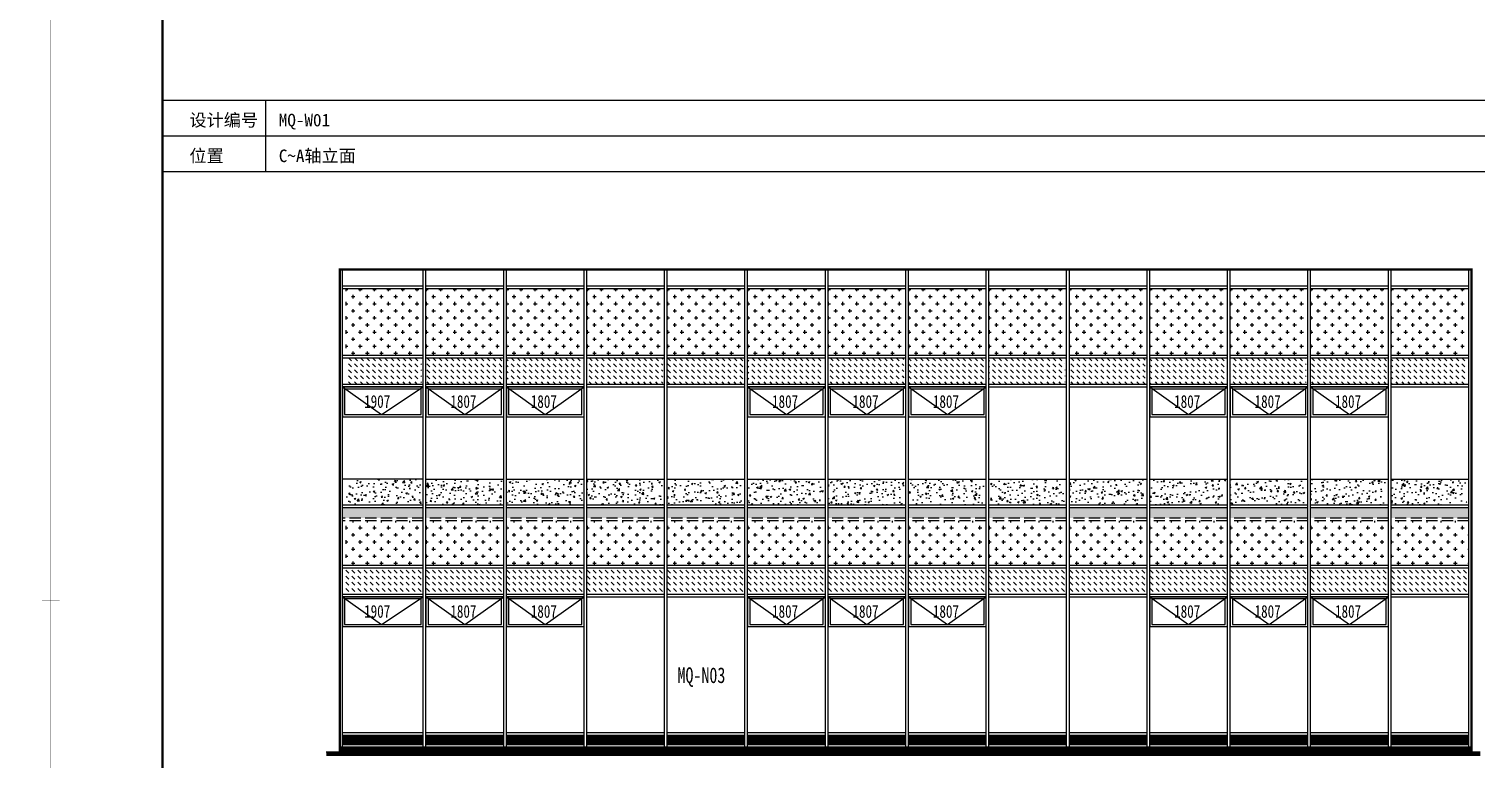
# Model space of a CAD drawing. Extents: x -280168 to 205214, y -148835 to -64913.
# Drawn here: x -196554 to -164164, y -122690 to -106340 of the extents above; entities that cross this region are included whole.
import ezdxf

# ---------------------------------------------------------------- set-up
doc = ezdxf.new("R2010")
doc.units = 0
doc.header["$LTSCALE"] = 1000
doc.header["$MEASUREMENT"] = 0
doc.linetypes.add('ACAD_ISO05W100', pattern=[34, 24, -3, 0.5, -3, 0.5, -3])
doc.linetypes.add('DASH', pattern=[0.35, 0.25, -0.1])
for name, color, linetype in [('01-标注_符号', 200, 'Continuous'), ('02-TEXT_标注', 130, 'Continuous'), ('05-填充_156', 156, 'Continuous'), ('05-填充_18', 18, 'Continuous'), ('05-填充_天正', 14, 'Continuous'), ('A-0-图名图例', 2, 'Continuous'), ('A-C_玻璃幕墙', 140, 'Continuous'), ('A-C_窗', 140, 'Continuous'), ('E-立面轮廓', 241, 'Continuous')]:
    doc.layers.add(name, color=color, linetype=linetype)
doc.layers.add('04-不打印_辅助线', color=165, linetype='Continuous', plot=False)
doc.styles.add('_TCH_AXIS', font='STXIHEI_0.TTF', dxfattribs={"width": 0.75})
doc.styles.get("Standard").update_dxf_attribs({"font": 'STXIHEI_0.TTF', "width": 0.75})

# ---------------------------------------------------------------- blocks, each defined once
blk = doc.blocks.new('*U529')
at = {"layer": '05-填充_18', "const_width": 210}
blk.add_lwpolyline([(-870, 0), (870, 0)], dxfattribs=at)
blk = doc.blocks.new('*U530')
at = {"color": 0, "linetype": 'ByBlock', "lineweight": -2, "transparency": 16777216}
for p in [(-19800, 0), (-18000, 0), (-16200, 0), (-14400, 0), (-12600, 0), (-10800, 0), (-9000, 0), (-7200, 0), (-5400, 0), (-3600, 0), (-1800, 0), (0, 0)]:
    blk.add_blockref('*U529', p, dxfattribs=at)
blk = doc.blocks.new('*U501')
at = {"layer": 'A-C_玻璃幕墙'}
for p, q in [((-870, 30), (870, 30)), ((-870, -30), (870, -30))]:
    blk.add_line(p, q, dxfattribs=at)
blk = doc.blocks.new('*U502')
at = {"layer": 'A-C_玻璃幕墙', "color": 0, "linetype": 'ByBlock', "lineweight": -2, "transparency": 16777216}
for p in [(-19800, 0), (-18000, 0), (-16200, 0), (-14400, 0), (-12600, 0), (-10800, 0), (-9000, 0), (-7200, 0), (-5400, 0), (-3600, 0), (-1800, 0), (0, 0)]:
    blk.add_blockref('*U501', p, dxfattribs=at)
blk = doc.blocks.new('*U503')
at = {"layer": 'A-C_玻璃幕墙'}
for p, q in [((-870, 30), (870, 30)), ((-870, -30), (870, -30))]:
    blk.add_line(p, q, dxfattribs=at)
blk = doc.blocks.new('*U504')
at = {"layer": 'A-C_玻璃幕墙', "color": 0, "linetype": 'ByBlock', "lineweight": -2, "transparency": 16777216}
for p in [(-19800, 0), (-18000, 0), (-16200, 0), (-14400, 0), (-12600, 0), (-10800, 0), (-9000, 0), (-7200, 0), (-5400, 0), (-3600, 0), (-1800, 0), (0, 0)]:
    blk.add_blockref('*U503', p, dxfattribs=at)
blk = doc.blocks.new('*U505')
at = {"layer": 'A-C_玻璃幕墙'}
for p, q in [((-870, 30), (870, 30)), ((-870, -30), (870, -30))]:
    blk.add_line(p, q, dxfattribs=at)
blk = doc.blocks.new('*U506')
at = {"layer": 'A-C_玻璃幕墙', "color": 0, "linetype": 'ByBlock', "lineweight": -2, "transparency": 16777216}
for p in [(-19800, 0), (-18000, 0), (-16200, 0), (-14400, 0), (-12600, 0), (-10800, 0), (-9000, 0), (-7200, 0), (-5400, 0), (-3600, 0), (-1800, 0), (0, 0)]:
    blk.add_blockref('*U505', p, dxfattribs=at)
blk = doc.blocks.new('*U507')
at = {"layer": 'A-C_玻璃幕墙'}
for p, q in [((-870, 30), (870, 30)), ((-870, -30), (870, -30))]:
    blk.add_line(p, q, dxfattribs=at)
blk = doc.blocks.new('*U508')
at = {"layer": 'A-C_玻璃幕墙', "color": 0, "linetype": 'ByBlock', "lineweight": -2, "transparency": 16777216}
for p in [(-19800, 0), (-18000, 0), (-16200, 0), (-14400, 0), (-12600, 0), (-10800, 0), (-9000, 0), (-7200, 0), (-5400, 0), (-3600, 0), (-1800, 0), (0, 0)]:
    blk.add_blockref('*U507', p, dxfattribs=at)
blk = doc.blocks.new('*U509')
at = {"layer": 'A-C_玻璃幕墙'}
for p, q in [((-870, 30), (870, 30)), ((-870, -30), (870, -30))]:
    blk.add_line(p, q, dxfattribs=at)
blk = doc.blocks.new('*U510')
at = {"layer": 'A-C_玻璃幕墙', "color": 0, "linetype": 'ByBlock', "lineweight": -2, "transparency": 16777216}
for p in [(-19800, 0), (-18000, 0), (-16200, 0), (-14400, 0), (-12600, 0), (-10800, 0), (-9000, 0), (-7200, 0), (-5400, 0), (-3600, 0), (-1800, 0), (0, 0)]:
    blk.add_blockref('*U509', p, dxfattribs=at)
blk = doc.blocks.new('*U511')
at = {"layer": 'A-C_玻璃幕墙'}
for p, q in [((-870, 30), (870, 30)), ((-870, -30), (870, -30))]:
    blk.add_line(p, q, dxfattribs=at)
blk = doc.blocks.new('*U512')
at = {"layer": 'A-C_玻璃幕墙', "color": 0, "linetype": 'ByBlock', "lineweight": -2, "transparency": 16777216}
for p in [(-19800, 0), (-18000, 0), (-16200, 0), (-14400, 0), (-12600, 0), (-10800, 0), (-9000, 0), (-7200, 0), (-5400, 0), (-3600, 0), (-1800, 0), (0, 0)]:
    blk.add_blockref('*U511', p, dxfattribs=at)
blk = doc.blocks.new('*U513')
at = {"layer": 'A-C_玻璃幕墙'}
for p, q in [((-870, 30), (870, 30)), ((-870, -30), (870, -30))]:
    blk.add_line(p, q, dxfattribs=at)
blk = doc.blocks.new('*U514')
at = {"layer": 'A-C_玻璃幕墙', "color": 0, "linetype": 'ByBlock', "lineweight": -2, "transparency": 16777216}
for p in [(-19800, 0), (-18000, 0), (-16200, 0), (-14400, 0), (-12600, 0), (-10800, 0), (-9000, 0), (-7200, 0), (-5400, 0), (-3600, 0), (-1800, 0), (0, 0)]:
    blk.add_blockref('*U513', p, dxfattribs=at)
blk = doc.blocks.new('*U515')
at = {"layer": 'A-C_玻璃幕墙'}
for p, q in [((-870, 30), (870, 30)), ((-870, -30), (870, -30))]:
    blk.add_line(p, q, dxfattribs=at)
blk = doc.blocks.new('*U516')
at = {"layer": 'A-C_玻璃幕墙', "color": 0, "linetype": 'ByBlock', "lineweight": -2, "transparency": 16777216}
for p in [(-19800, 0), (-18000, 0), (-16200, 0), (-14400, 0), (-12600, 0), (-10800, 0), (-9000, 0), (-7200, 0), (-5400, 0), (-3600, 0), (-1800, 0), (0, 0)]:
    blk.add_blockref('*U515', p, dxfattribs=at)
blk = doc.blocks.new('*U517')
at = {"layer": 'A-C_玻璃幕墙'}
blk.add_line((-870, 0), (870, 0), dxfattribs=at)
blk = doc.blocks.new('*U518')
at = {"layer": 'A-C_玻璃幕墙', "color": 0, "linetype": 'ByBlock', "lineweight": -2, "transparency": 16777216}
for p in [(-19800, 0), (-18000, 0), (-16200, 0), (-14400, 0), (-12600, 0), (-10800, 0), (-9000, 0), (-7200, 0), (-5400, 0), (-3600, 0), (-1800, 0), (0, 0)]:
    blk.add_blockref('*U517', p, dxfattribs=at)
blk = doc.blocks.new('*U519')
at = {"layer": '05-填充_156'}
h = blk.add_hatch(dxfattribs=at)
h.set_pattern_fill('DASH', color=256, scale=100, angle=315)
h.set_pattern_definition([(315, (-156128.72, 163512.89), (134.70384, -3e-14), [95.25, -95.25])])
h.paths.add_polyline_path([(-420, 310), (1278, 310), (1278, -280), (-420, -280)])
blk = doc.blocks.new('*U520')
at = {"color": 0, "linetype": 'ByBlock', "lineweight": -2, "transparency": 16777216}
for p in [(-23400, 0), (-21600, 0), (-19800, 0), (-18000, 0), (-16200, 0), (-14400, 0), (-12600, 0), (-10800, 0), (-9000, 0), (-7200, 0), (-5400, 0), (-3600, 0), (-1800, 0), (0, 0)]:
    blk.add_blockref('*U519', p, dxfattribs=at)
blk = doc.blocks.new('*U521')
at = {"layer": '05-填充_天正'}
h = blk.add_hatch(dxfattribs=at)
h.set_pattern_fill('AR-CONC', color=256, scale=200)
h.set_pattern_definition([(50, (-156128.72, 161537.9), (364.36934, -31.87817), [38.1, -419.1]), (355, (-156128.72, 161537.9), (-70.48565, 382.1133), [30.48, -335.28]), (100.451, (-156098.36, 161535.23), (293.885, 350.2334), [32.38, -356.18]), (46.1842, (-156128.7, 161639.5), (542.1581, -84.0847), [57.15, -628.65]), (96.6356, (-156083.54, 161632.5), (474.8085, 494.8511), [48.57, -534.27]), (351.184, (-156128.7, 161639.5), (474.8092, 494.8502), [45.72, -502.92]), (21, (-156077.92, 161614.1), (303.22976, -204.53104), [38.1, -419.1]), (326, (-156077.92, 161614.1), (123.60406, 368.37593), [30.48, -335.28]), (71.4514, (-156052.65, 161597.04), (426.833, 163.8457), [32.38, -356.18]), (37.5, (-156128.72, 161537.89), (6.17721, 169.11008), [0, -331.216, 0, -340.36, 0, -336.55]), (7.5, (-156128.72, 161537.89), (133.63933, 200.36115), [0, -194.056, 0, -323.596, 0, -128.27]), (327.5, (-156242, 161537.89), (271.18119, -11.45749), [0, -127, 0, -396.24, 0, -525.78]), (317.5, (-156292.8, 161537.89), (296.25836, 50.85298), [0, -165.1, 0, -263.144, 0, -373.38])])
h.paths.add_polyline_path([(-420, 285), (1278, 285), (1278, -285), (-420, -285)])
blk = doc.blocks.new('*U522')
at = {"color": 0, "linetype": 'ByBlock', "lineweight": -2, "transparency": 16777216}
for p in [(-23400, 0), (-21600, 0), (-19800, 0), (-18000, 0), (-16200, 0), (-14400, 0), (-12600, 0), (-10800, 0), (-9000, 0), (-7200, 0), (-5400, 0), (-3600, 0), (-1800, 0), (0, 0)]:
    blk.add_blockref('*U521', p, dxfattribs=at)
blk = doc.blocks.new('A$C649D47EF')
for points in [[(-1735, 0), (5, 0), (5, 670), (-1735, 670)], [(-1685, 50), (-45, 50), (-45, 620), (-1685, 620)]]:
    blk.add_lwpolyline(points, close=True)
for points in [[(-1735, 670), (-865, 50)], [(-865, 50), (5, 670)]]:
    blk.add_lwpolyline(points)
at = {"layer": '04-不打印_辅助线', "width": 0.75}
blk.add_text('1807', height=285.4, dxfattribs=at).set_placement((-1188, 199))
blk = doc.blocks.new('*U523')
at = {"layer": 'A-C_窗'}
blk.add_blockref('A$C649D47EF', (865, -335), dxfattribs=at)
blk = doc.blocks.new('*U524')
at = {"color": 0, "linetype": 'ByBlock', "lineweight": -2, "transparency": 16777216}
for p in [(0, 4700), (1800, 4700), (3600, 4700), (0, 0), (1800, 0), (3600, 0)]:
    blk.add_blockref('*U523', p, dxfattribs=at)
blk = doc.blocks.new('*U525')
at = {"layer": 'A-C_窗'}
blk.add_blockref('A$C649D47EF', (865, -335), dxfattribs=at)
blk = doc.blocks.new('*U526')
at = {"color": 0, "linetype": 'ByBlock', "lineweight": -2, "transparency": 16777216}
for p in [(0, 4700), (1800, 4700), (3600, 4700), (0, 0), (1800, 0), (3600, 0)]:
    blk.add_blockref('*U525', p, dxfattribs=at)
blk = doc.blocks.new('*U527')
at = {"layer": 'A-C_窗'}
blk.add_blockref('A$C649D47EF', (865, -335), dxfattribs=at)
blk = doc.blocks.new('*U528')
at = {"color": 0, "linetype": 'ByBlock', "lineweight": -2, "transparency": 16777216}
for p in [(0, 4700), (1800, 4700), (0, 0), (1800, 0)]:
    blk.add_blockref('*U527', p, dxfattribs=at)
blk = doc.blocks.new('tyrsy')
for points in [[(-1810, 0), (0, 0), (0, 670), (-1810, 670)], [(-1760, 50), (-50, 50), (-50, 620), (-1760, 620)]]:
    blk.add_lwpolyline(points, close=True)
for points in [[(-1810, 670), (-935, 50)], [(-935, 50), (0, 670)]]:
    blk.add_lwpolyline(points)
at = {"layer": '04-不打印_辅助线', "width": 0.75}
blk.add_text('1907', height=285.4, dxfattribs=at).set_placement((-1323, 199))
blk = doc.blocks.new('图框-A1')
for points, const_width in [([(0, 0), (841, 0), (841, 594), (0, 594)], 0.05), ([(766, 584), (25, 584), (25, 10), (766, 10)], 0.5)]:
    blk.add_lwpolyline(points, close=True, dxfattribs=dict(const_width=const_width))
at = {"const_width": 0.05}
for points in [[(0, 297), (2, 297)], [(841, 297), (839, 297)]]:
    blk.add_lwpolyline(points, dxfattribs=at)

msp = doc.modelspace()

# ---------------------------------------------------------------- hatches: boundary and pattern name
at = {"layer": '05-填充_156'}
h = msp.add_hatch(dxfattribs=at)
h.set_pattern_fill('CROSS', color=136, scale=100)
h.set_pattern_definition([(0, (-344276.34, 44827.95), (158.75, 158.75), [79.375, -238.125]), (90, (-344236.66, 44788.27), (-158.75, 158.75), [79.375, -238.125])])
h.paths.add_polyline_path([(-189467.6, -112154.9), (-187769.6, -112154.9), (-187769.6, -113644.9), (-189467.6, -113644.9)])
h = msp.add_hatch(dxfattribs=at)
h.set_pattern_fill('CROSS', color=136, scale=100)
h.set_pattern_definition([(0, (-342476.34, 44827.95), (158.75, 158.75), [79.375, -238.125]), (90, (-342436.66, 44788.27), (-158.75, 158.75), [79.375, -238.125])])
h.paths.add_polyline_path([(-187667.6, -112154.9), (-185969.6, -112154.9), (-185969.6, -113644.9), (-187667.6, -113644.9)])
h = msp.add_hatch(dxfattribs=at)
h.set_pattern_fill('CROSS', color=136, scale=100)
h.set_pattern_definition([(0, (-340676.34, 44827.95), (158.75, 158.75), [79.375, -238.125]), (90, (-340636.66, 44788.27), (-158.75, 158.75), [79.375, -238.125])])
h.paths.add_polyline_path([(-185867.6, -112154.9), (-184169.6, -112154.9), (-184169.6, -113644.9), (-185867.6, -113644.9)])
h = msp.add_hatch(dxfattribs=at)
h.set_pattern_fill('CROSS', color=136, scale=100)
h.set_pattern_definition([(0, (-338876.34, 44827.95), (158.75, 158.75), [79.375, -238.125]), (90, (-338836.66, 44788.27), (-158.75, 158.75), [79.375, -238.125])])
h.paths.add_polyline_path([(-184067.6, -112154.9), (-182369.6, -112154.9), (-182369.6, -113644.9), (-184067.6, -113644.9)])
h = msp.add_hatch(dxfattribs=at)
h.set_pattern_fill('CROSS', color=136, scale=100)
h.set_pattern_definition([(0, (-337076.34, 44827.95), (158.75, 158.75), [79.375, -238.125]), (90, (-337036.66, 44788.27), (-158.75, 158.75), [79.375, -238.125])])
h.paths.add_polyline_path([(-182267.6, -112154.9), (-180569.6, -112154.9), (-180569.6, -113644.9), (-182267.6, -113644.9)])
h = msp.add_hatch(dxfattribs=at)
h.set_pattern_fill('CROSS', color=136, scale=100)
h.set_pattern_definition([(0, (-335276.34, 44827.95), (158.75, 158.75), [79.375, -238.125]), (90, (-335236.66, 44788.27), (-158.75, 158.75), [79.375, -238.125])])
h.paths.add_polyline_path([(-180467.6, -112154.9), (-178769.6, -112154.9), (-178769.6, -113644.9), (-180467.6, -113644.9)])
h = msp.add_hatch(dxfattribs=at)
h.set_pattern_fill('CROSS', color=136, scale=100)
h.set_pattern_definition([(0, (-333476.34, 44827.95), (158.75, 158.75), [79.375, -238.125]), (90, (-333436.66, 44788.27), (-158.75, 158.75), [79.375, -238.125])])
h.paths.add_polyline_path([(-178667.6, -112154.9), (-176969.6, -112154.9), (-176969.6, -113644.9), (-178667.6, -113644.9)])
h = msp.add_hatch(dxfattribs=at)
h.set_pattern_fill('CROSS', color=136, scale=100)
h.set_pattern_definition([(0, (-331676.34, 44827.95), (158.75, 158.75), [79.375, -238.125]), (90, (-331636.66, 44788.27), (-158.75, 158.75), [79.375, -238.125])])
h.paths.add_polyline_path([(-176867.6, -112154.9), (-175169.6, -112154.9), (-175169.6, -113644.9), (-176867.6, -113644.9)])
h = msp.add_hatch(dxfattribs=at)
h.set_pattern_fill('CROSS', color=136, scale=100)
h.set_pattern_definition([(0, (-329876.34, 44827.95), (158.75, 158.75), [79.375, -238.125]), (90, (-329836.66, 44788.27), (-158.75, 158.75), [79.375, -238.125])])
h.paths.add_polyline_path([(-175067.6, -112154.9), (-173369.6, -112154.9), (-173369.6, -113644.9), (-175067.6, -113644.9)])
h = msp.add_hatch(dxfattribs=at)
h.set_pattern_fill('CROSS', color=136, scale=100)
h.set_pattern_definition([(0, (-328076.34, 44827.95), (158.75, 158.75), [79.375, -238.125]), (90, (-328036.66, 44788.27), (-158.75, 158.75), [79.375, -238.125])])
h.paths.add_polyline_path([(-173267.6, -112154.9), (-171569.6, -112154.9), (-171569.6, -113644.9), (-173267.6, -113644.9)])
h = msp.add_hatch(dxfattribs=at)
h.set_pattern_fill('CROSS', color=136, scale=100)
h.set_pattern_definition([(0, (-326276.34, 44827.95), (158.75, 158.75), [79.375, -238.125]), (90, (-326236.66, 44788.27), (-158.75, 158.75), [79.375, -238.125])])
h.paths.add_polyline_path([(-171467.6, -112154.9), (-169769.6, -112154.9), (-169769.6, -113644.9), (-171467.6, -113644.9)])
h = msp.add_hatch(dxfattribs=at)
h.set_pattern_fill('CROSS', color=136, scale=100)
h.set_pattern_definition([(0, (-324476.34, 44827.95), (158.75, 158.75), [79.375, -238.125]), (90, (-324436.66, 44788.27), (-158.75, 158.75), [79.375, -238.125])])
h.paths.add_polyline_path([(-169667.6, -112154.9), (-167969.6, -112154.9), (-167969.6, -113644.9), (-169667.6, -113644.9)])
h = msp.add_hatch(dxfattribs=at)
h.set_pattern_fill('CROSS', color=136, scale=100)
h.set_pattern_definition([(0, (-322676.34, 44827.95), (158.75, 158.75), [79.375, -238.125]), (90, (-322636.66, 44788.27), (-158.75, 158.75), [79.375, -238.125])])
h.paths.add_polyline_path([(-167867.6, -112154.9), (-166169.6, -112154.9), (-166169.6, -113644.9), (-167867.6, -113644.9)])
h = msp.add_hatch(dxfattribs=at)
h.set_pattern_fill('CROSS', color=136, scale=100)
h.set_pattern_definition([(0, (-320876.34, 44827.95), (158.75, 158.75), [79.375, -238.125]), (90, (-320836.66, 44788.27), (-158.75, 158.75), [79.375, -238.125])])
h.paths.add_polyline_path([(-166067.6, -112154.9), (-164369.6, -112154.9), (-164369.6, -113644.9), (-166067.6, -113644.9)])
h = msp.add_hatch(dxfattribs=at)
h.set_pattern_fill('DASH', color=256, scale=100, angle=315)
h.set_pattern_definition([(315, (0, 0), (134.70384, -3e-14), [95.25, -95.25])])
h.paths.add_polyline_path([(-166067.6, -117294.9), (-164327.6, -117294.9), (-164327.6, -117054.9), (-166067.6, -117054.9)])
h.paths.add_polyline_path([(-167867.6, -117294.9), (-166127.6, -117294.9), (-166127.6, -117054.9), (-167867.6, -117054.9)])
h.paths.add_polyline_path([(-169667.6, -117294.9), (-167927.6, -117294.9), (-167927.6, -117054.9), (-169667.6, -117054.9)])
h.paths.add_polyline_path([(-171467.6, -117294.9), (-169727.6, -117294.9), (-169727.6, -117054.9), (-171467.6, -117054.9)])
h.paths.add_polyline_path([(-173267.6, -117294.9), (-171527.6, -117294.9), (-171527.6, -117054.9), (-173267.6, -117054.9)])
h.paths.add_polyline_path([(-175067.6, -117294.9), (-173327.6, -117294.9), (-173327.6, -117054.9), (-175067.6, -117054.9)])
h.paths.add_polyline_path([(-176867.6, -117294.9), (-175127.6, -117294.9), (-175127.6, -117054.9), (-176867.6, -117054.9)])
h.paths.add_polyline_path([(-178667.6, -117294.9), (-176927.6, -117294.9), (-176927.6, -117054.9), (-178667.6, -117054.9)])
h.paths.add_polyline_path([(-180467.6, -117294.9), (-178727.6, -117294.9), (-178727.6, -117054.9), (-180467.6, -117054.9)])
h.paths.add_polyline_path([(-182267.6, -117294.9), (-180527.6, -117294.9), (-180527.6, -117054.9), (-182267.6, -117054.9)])
h.paths.add_polyline_path([(-184067.6, -117294.9), (-182327.6, -117294.9), (-182327.6, -117054.9), (-184067.6, -117054.9)])
h.paths.add_polyline_path([(-184127.6, -117294.9), (-185867.6, -117294.9), (-185867.6, -117054.9), (-184127.6, -117054.9)])
h.paths.add_polyline_path([(-187667.6, -117054.9), (-185927.6, -117054.9), (-185927.6, -117294.9), (-187667.6, -117294.9)])
h.paths.add_polyline_path([(-189537.6, -117054.9), (-187727.6, -117054.9), (-187727.6, -117294.9), (-189537.6, -117294.9)])
h = msp.add_hatch(dxfattribs=at)
h.set_pattern_fill('CROSS', color=136, scale=100)
h.set_pattern_definition([(0, (-344276.34, 40127.95), (158.75, 158.75), [79.375, -238.125]), (90, (-344236.66, 40088.27), (-158.75, 158.75), [79.375, -238.125])])
h.paths.add_polyline_path([(-187769.6, -117354.9), (-189467.6, -117354.9), (-189467.6, -118344.9), (-187769.6, -118344.9)])
h = msp.add_hatch(dxfattribs=at)
h.set_pattern_fill('CROSS', color=136, scale=100)
h.set_pattern_definition([(0, (-342476.34, 40127.95), (158.75, 158.75), [79.375, -238.125]), (90, (-342436.66, 40088.27), (-158.75, 158.75), [79.375, -238.125])])
h.paths.add_polyline_path([(-185969.6, -117354.9), (-187667.6, -117354.9), (-187667.6, -118344.9), (-185969.6, -118344.9)])
h = msp.add_hatch(dxfattribs=at)
h.set_pattern_fill('CROSS', color=136, scale=100)
h.set_pattern_definition([(0, (-340676.34, 40127.95), (158.75, 158.75), [79.375, -238.125]), (90, (-340636.66, 40088.27), (-158.75, 158.75), [79.375, -238.125])])
h.paths.add_polyline_path([(-184169.6, -117354.9), (-185867.6, -117354.9), (-185867.6, -118344.9), (-184169.6, -118344.9)])
h = msp.add_hatch(dxfattribs=at)
h.set_pattern_fill('CROSS', color=136, scale=100)
h.set_pattern_definition([(0, (-338876.34, 40127.95), (158.75, 158.75), [79.375, -238.125]), (90, (-338836.66, 40088.27), (-158.75, 158.75), [79.375, -238.125])])
h.paths.add_polyline_path([(-182369.6, -117354.9), (-184067.6, -117354.9), (-184067.6, -118344.9), (-182369.6, -118344.9)])
h = msp.add_hatch(dxfattribs=at)
h.set_pattern_fill('CROSS', color=136, scale=100)
h.set_pattern_definition([(0, (-337076.34, 40127.95), (158.75, 158.75), [79.375, -238.125]), (90, (-337036.66, 40088.27), (-158.75, 158.75), [79.375, -238.125])])
h.paths.add_polyline_path([(-180569.6, -117354.9), (-182267.6, -117354.9), (-182267.6, -118344.9), (-180569.6, -118344.9)])
h = msp.add_hatch(dxfattribs=at)
h.set_pattern_fill('CROSS', color=136, scale=100)
h.set_pattern_definition([(0, (-335276.34, 40127.95), (158.75, 158.75), [79.375, -238.125]), (90, (-335236.66, 40088.27), (-158.75, 158.75), [79.375, -238.125])])
h.paths.add_polyline_path([(-178769.6, -117354.9), (-180467.6, -117354.9), (-180467.6, -118344.9), (-178769.6, -118344.9)])
h = msp.add_hatch(dxfattribs=at)
h.set_pattern_fill('CROSS', color=136, scale=100)
h.set_pattern_definition([(0, (-333476.34, 40127.95), (158.75, 158.75), [79.375, -238.125]), (90, (-333436.66, 40088.27), (-158.75, 158.75), [79.375, -238.125])])
h.paths.add_polyline_path([(-176969.6, -117354.9), (-178667.6, -117354.9), (-178667.6, -118344.9), (-176969.6, -118344.9)])
h = msp.add_hatch(dxfattribs=at)
h.set_pattern_fill('CROSS', color=136, scale=100)
h.set_pattern_definition([(0, (-331676.34, 40127.95), (158.75, 158.75), [79.375, -238.125]), (90, (-331636.66, 40088.27), (-158.75, 158.75), [79.375, -238.125])])
h.paths.add_polyline_path([(-175169.6, -117354.9), (-176867.6, -117354.9), (-176867.6, -118344.9), (-175169.6, -118344.9)])
h = msp.add_hatch(dxfattribs=at)
h.set_pattern_fill('CROSS', color=136, scale=100)
h.set_pattern_definition([(0, (-329876.34, 40127.95), (158.75, 158.75), [79.375, -238.125]), (90, (-329836.66, 40088.27), (-158.75, 158.75), [79.375, -238.125])])
h.paths.add_polyline_path([(-173369.6, -117354.9), (-175067.6, -117354.9), (-175067.6, -118344.9), (-173369.6, -118344.9)])
h = msp.add_hatch(dxfattribs=at)
h.set_pattern_fill('CROSS', color=136, scale=100)
h.set_pattern_definition([(0, (-328076.34, 40127.95), (158.75, 158.75), [79.375, -238.125]), (90, (-328036.66, 40088.27), (-158.75, 158.75), [79.375, -238.125])])
h.paths.add_polyline_path([(-171569.6, -117354.9), (-173267.6, -117354.9), (-173267.6, -118344.9), (-171569.6, -118344.9)])
h = msp.add_hatch(dxfattribs=at)
h.set_pattern_fill('CROSS', color=136, scale=100)
h.set_pattern_definition([(0, (-326276.34, 40127.95), (158.75, 158.75), [79.375, -238.125]), (90, (-326236.66, 40088.27), (-158.75, 158.75), [79.375, -238.125])])
h.paths.add_polyline_path([(-169769.6, -117354.9), (-171467.6, -117354.9), (-171467.6, -118344.9), (-169769.6, -118344.9)])
h = msp.add_hatch(dxfattribs=at)
h.set_pattern_fill('CROSS', color=136, scale=100)
h.set_pattern_definition([(0, (-324476.34, 40127.95), (158.75, 158.75), [79.375, -238.125]), (90, (-324436.66, 40088.27), (-158.75, 158.75), [79.375, -238.125])])
h.paths.add_polyline_path([(-167969.6, -117354.9), (-169667.6, -117354.9), (-169667.6, -118344.9), (-167969.6, -118344.9)])
h = msp.add_hatch(dxfattribs=at)
h.set_pattern_fill('CROSS', color=136, scale=100)
h.set_pattern_definition([(0, (-322676.34, 40127.95), (158.75, 158.75), [79.375, -238.125]), (90, (-322636.66, 40088.27), (-158.75, 158.75), [79.375, -238.125])])
h.paths.add_polyline_path([(-166169.6, -117354.9), (-167867.6, -117354.9), (-167867.6, -118344.9), (-166169.6, -118344.9)])
h = msp.add_hatch(dxfattribs=at)
h.set_pattern_fill('CROSS', color=136, scale=100)
h.set_pattern_definition([(0, (-320876.34, 40127.95), (158.75, 158.75), [79.375, -238.125]), (90, (-320836.66, 40088.27), (-158.75, 158.75), [79.375, -238.125])])
h.paths.add_polyline_path([(-164327.6, -117354.9), (-166067.6, -117354.9), (-166067.6, -118344.9), (-164327.6, -118344.9)])
h = msp.add_hatch(dxfattribs=at)
h.set_pattern_fill('DASH', color=256, scale=100, angle=315)
h.set_pattern_definition([(315, (-345176.34, 44797.95), (134.70384, -3e-14), [95.25, -95.25])])
h.paths.add_polyline_path([(-189467.6, -118404.9), (-187769.6, -118404.9), (-187769.6, -118994.9), (-189467.6, -118994.9)])
h = msp.add_hatch(dxfattribs=at)
h.set_pattern_fill('DASH', color=256, scale=100, angle=315)
h.set_pattern_definition([(315, (-343376.34, 44797.95), (134.70384, -3e-14), [95.25, -95.25])])
h.paths.add_polyline_path([(-187667.6, -118404.9), (-185969.6, -118404.9), (-185969.6, -118994.9), (-187667.6, -118994.9)])
h = msp.add_hatch(dxfattribs=at)
h.set_pattern_fill('DASH', color=256, scale=100, angle=315)
h.set_pattern_definition([(315, (-341576.34, 44797.95), (134.70384, -3e-14), [95.25, -95.25])])
h.paths.add_polyline_path([(-185867.6, -118404.9), (-184169.6, -118404.9), (-184169.6, -118994.9), (-185867.6, -118994.9)])
h = msp.add_hatch(dxfattribs=at)
h.set_pattern_fill('DASH', color=256, scale=100, angle=315)
h.set_pattern_definition([(315, (-339776.34, 44797.95), (134.70384, -3e-14), [95.25, -95.25])])
h.paths.add_polyline_path([(-184067.6, -118404.9), (-182369.6, -118404.9), (-182369.6, -118994.9), (-184067.6, -118994.9)])
h = msp.add_hatch(dxfattribs=at)
h.set_pattern_fill('DASH', color=256, scale=100, angle=315)
h.set_pattern_definition([(315, (-337976.34, 44797.95), (134.70384, -3e-14), [95.25, -95.25])])
h.paths.add_polyline_path([(-182267.6, -118404.9), (-180569.6, -118404.9), (-180569.6, -118994.9), (-182267.6, -118994.9)])
h = msp.add_hatch(dxfattribs=at)
h.set_pattern_fill('DASH', color=256, scale=100, angle=315)
h.set_pattern_definition([(315, (-336176.34, 44797.95), (134.70384, -3e-14), [95.25, -95.25])])
h.paths.add_polyline_path([(-180467.6, -118404.9), (-178769.6, -118404.9), (-178769.6, -118994.9), (-180467.6, -118994.9)])
h = msp.add_hatch(dxfattribs=at)
h.set_pattern_fill('DASH', color=256, scale=100, angle=315)
h.set_pattern_definition([(315, (-334376.34, 44797.95), (134.70384, -3e-14), [95.25, -95.25])])
h.paths.add_polyline_path([(-178667.6, -118404.9), (-176969.6, -118404.9), (-176969.6, -118994.9), (-178667.6, -118994.9)])
h = msp.add_hatch(dxfattribs=at)
h.set_pattern_fill('DASH', color=256, scale=100, angle=315)
h.set_pattern_definition([(315, (-332576.34, 44797.95), (134.70384, -3e-14), [95.25, -95.25])])
h.paths.add_polyline_path([(-176867.6, -118404.9), (-175169.6, -118404.9), (-175169.6, -118994.9), (-176867.6, -118994.9)])
h = msp.add_hatch(dxfattribs=at)
h.set_pattern_fill('DASH', color=256, scale=100, angle=315)
h.set_pattern_definition([(315, (-330776.34, 44797.95), (134.70384, -3e-14), [95.25, -95.25])])
h.paths.add_polyline_path([(-175067.6, -118404.9), (-173369.6, -118404.9), (-173369.6, -118994.9), (-175067.6, -118994.9)])
h = msp.add_hatch(dxfattribs=at)
h.set_pattern_fill('DASH', color=256, scale=100, angle=315)
h.set_pattern_definition([(315, (-328976.34, 44797.95), (134.70384, -3e-14), [95.25, -95.25])])
h.paths.add_polyline_path([(-173267.6, -118404.9), (-171569.6, -118404.9), (-171569.6, -118994.9), (-173267.6, -118994.9)])
h = msp.add_hatch(dxfattribs=at)
h.set_pattern_fill('DASH', color=256, scale=100, angle=315)
h.set_pattern_definition([(315, (-327176.34, 44797.95), (134.70384, -3e-14), [95.25, -95.25])])
h.paths.add_polyline_path([(-171467.6, -118404.9), (-169769.6, -118404.9), (-169769.6, -118994.9), (-171467.6, -118994.9)])
h = msp.add_hatch(dxfattribs=at)
h.set_pattern_fill('DASH', color=256, scale=100, angle=315)
h.set_pattern_definition([(315, (-325376.34, 44797.95), (134.70384, -3e-14), [95.25, -95.25])])
h.paths.add_polyline_path([(-169667.6, -118404.9), (-167969.6, -118404.9), (-167969.6, -118994.9), (-169667.6, -118994.9)])
h = msp.add_hatch(dxfattribs=at)
h.set_pattern_fill('DASH', color=256, scale=100, angle=315)
h.set_pattern_definition([(315, (-323576.34, 44797.95), (134.70384, -3e-14), [95.25, -95.25])])
h.paths.add_polyline_path([(-167867.6, -118404.9), (-166169.6, -118404.9), (-166169.6, -118994.9), (-167867.6, -118994.9)])
h = msp.add_hatch(dxfattribs=at)
h.set_pattern_fill('DASH', color=256, scale=100, angle=315)
h.set_pattern_definition([(315, (-321776.34, 44797.95), (134.70384, -3e-14), [95.25, -95.25])])
h.paths.add_polyline_path([(-166067.6, -118404.9), (-164327.6, -118404.9), (-164327.6, -118994.9), (-166067.6, -118994.9)])

# ---------------------------------------------------------------- linework, layer by layer
at = {"layer": '02-TEXT_标注', "linetype": 'ACAD_ISO05W100'}
msp.add_line((-191261.4, -107932.1), (-191261.4, -109532.1), dxfattribs=at)
at = {"layer": '05-填充_18'}
for points, const_width in [([(-164267.6, -122474.9), (-189597.6, -122474.9)], 100), ([(-189537.6, -122259.9), (-187726.6, -122259.9)], 210), ([(-166067.6, -122259.9), (-164327.6, -122259.9)], 210)]:
    msp.add_lwpolyline(points, dxfattribs=dict(at, const_width=const_width))
at = {"layer": 'A-0-图名图例'}
for p, q in [((-193565.1, -107932.1), (-119465.1, -107932.1)), ((-193565.1, -108732.1), (-119465.1, -108732.1)), ((-193565.1, -109532.1), (-119465.1, -109532.1))]:
    msp.add_line(p, q, dxfattribs=at)
at = {"layer": 'A-C_玻璃幕墙'}
for p, q in [((-189597.6, -122424.9), (-189597.6, -111724.9)), ((-189537.6, -122424.9), (-189537.6, -111724.9)), ((-187727.6, -122424.9), (-187727.6, -111724.9)), ((-187667.6, -122424.9), (-187667.6, -111724.9)), ((-185927.6, -122424.9), (-185927.6, -111724.9)), ((-185867.6, -122424.9), (-185867.6, -111724.9)), ((-184127.6, -122424.9), (-184127.6, -111724.9)), ((-184067.6, -122424.9), (-184067.6, -111724.9)), ((-182327.6, -122424.9), (-182327.6, -111724.9)), ((-182267.6, -122424.9), (-182267.6, -111724.9)), ((-180527.6, -122424.9), (-180527.6, -111724.9)), ((-180467.6, -122424.9), (-180467.6, -111724.9)), ((-178727.6, -122424.9), (-178727.6, -111724.9)), ((-178667.6, -122424.9), (-178667.6, -111724.9)), ((-176927.6, -122424.9), (-176927.6, -111724.9)), ((-176867.6, -122424.9), (-176867.6, -111724.9)), ((-175127.6, -122424.9), (-175127.6, -111724.9)), ((-175067.6, -122424.9), (-175067.6, -111724.9)), ((-173327.6, -122424.9), (-173327.6, -111724.9)), ((-173267.6, -122424.9), (-173267.6, -111724.9)), ((-171527.6, -122424.9), (-171527.6, -111724.9)), ((-171467.6, -122424.9), (-171467.6, -111724.9)), ((-169727.6, -122424.9), (-169727.6, -111724.9)), ((-169667.6, -122424.9), (-169667.6, -111724.9)), ((-167927.6, -122424.9), (-167927.6, -111724.9)), ((-167867.6, -122424.9), (-167867.6, -111724.9)), ((-166127.6, -122424.9), (-166127.6, -111724.9)), ((-166067.6, -122424.9), (-166067.6, -111724.9)), ((-164327.6, -122424.9), (-164327.6, -111724.9)), ((-164267.6, -122424.9), (-164267.6, -111724.9)), ((-189537.6, -112094.9), (-187727.6, -112094.9)), ((-189537.6, -112154.9), (-187727.6, -112154.9)), ((-166067.6, -112094.9), (-164327.6, -112094.9)), ((-166067.6, -112154.9), (-164327.6, -112154.9)), ((-189537.6, -113644.9), (-187727.6, -113644.9)), ((-166067.6, -113644.9), (-164327.6, -113644.9)), ((-189537.6, -113704.9), (-187727.6, -113704.9)), ((-166067.6, -113704.9), (-164327.6, -113704.9)), ((-189537.6, -114294.9), (-187727.6, -114294.9)), ((-166067.6, -114294.9), (-164327.6, -114294.9)), ((-189537.6, -114354.9), (-187727.6, -114354.9)), ((-166067.6, -114354.9), (-164327.6, -114354.9)), ((-189537.6, -116994.9), (-187727.6, -116994.9)), ((-189537.6, -117054.9), (-187727.6, -117054.9)), ((-166067.6, -116994.9), (-164327.6, -116994.9)), ((-166067.6, -117054.9), (-164327.6, -117054.9)), ((-189537.6, -118344.9), (-187727.6, -118344.9)), ((-189537.6, -118404.9), (-187727.6, -118404.9)), ((-166067.6, -118344.9), (-164327.6, -118344.9)), ((-166067.6, -118404.9), (-164327.6, -118404.9)), ((-189537.6, -118994.9), (-187727.6, -118994.9)), ((-189537.6, -119054.9), (-187727.6, -119054.9)), ((-166067.6, -118994.9), (-164327.6, -118994.9)), ((-166067.6, -119054.9), (-164327.6, -119054.9)), ((-189537.6, -122094.9), (-187727.6, -122094.9)), ((-166067.6, -122094.9), (-164327.6, -122094.9)), ((-164267.6, -122424.9), (-189597.6, -122424.9)), ((-189537.6, -122154.9), (-187727.6, -122154.9)), ((-189537.6, -122364.9), (-187727.6, -122364.9)), ((-189537.6, -122424.9), (-187727.6, -122424.9)), ((-166067.6, -122154.9), (-164327.6, -122154.9)), ((-166067.6, -122364.9), (-164327.6, -122364.9)), ((-166067.6, -122424.9), (-164327.6, -122424.9))]:
    msp.add_line(p, q, dxfattribs=at)
at = {"layer": 'A-C_玻璃幕墙', "linetype": 'DASH'}
for p, q in [((-187727.6, -117294.9), (-189537.6, -117294.9)), ((-187727.6, -117354.9), (-189537.6, -117354.9)), ((-185927.6, -117294.9), (-187667.6, -117294.9)), ((-185927.6, -117354.9), (-187667.6, -117354.9)), ((-184127.6, -117294.9), (-185867.6, -117294.9)), ((-184127.6, -117354.9), (-185867.6, -117354.9)), ((-182327.6, -117294.9), (-184067.6, -117294.9)), ((-182327.6, -117354.9), (-184067.6, -117354.9)), ((-180527.6, -117294.9), (-182267.6, -117294.9)), ((-180527.6, -117354.9), (-182267.6, -117354.9)), ((-178727.6, -117294.9), (-180467.6, -117294.9)), ((-178727.6, -117354.9), (-180467.6, -117354.9)), ((-176927.6, -117294.9), (-178667.6, -117294.9)), ((-176927.6, -117354.9), (-178667.6, -117354.9)), ((-175127.6, -117294.9), (-176867.6, -117294.9)), ((-175127.6, -117354.9), (-176867.6, -117354.9)), ((-173327.6, -117294.9), (-175067.6, -117294.9)), ((-173327.6, -117354.9), (-175067.6, -117354.9)), ((-171527.6, -117294.9), (-173267.6, -117294.9)), ((-171527.6, -117354.9), (-173267.6, -117354.9)), ((-169727.6, -117294.9), (-171467.6, -117294.9)), ((-169727.6, -117354.9), (-171467.6, -117354.9)), ((-167927.6, -117294.9), (-169667.6, -117294.9)), ((-167927.6, -117354.9), (-169667.6, -117354.9)), ((-166127.6, -117294.9), (-167867.6, -117294.9)), ((-166127.6, -117354.9), (-167867.6, -117354.9)), ((-164327.6, -117294.9), (-166067.6, -117294.9)), ((-164327.6, -117354.9), (-166067.6, -117354.9))]:
    msp.add_line(p, q, dxfattribs=at)
at = {"layer": 'A-C_窗'}
for p, q in [((-187727.6, -116424.9), (-189537.6, -116424.9)), ((-166067.6, -116424.9), (-164327.6, -116424.9))]:
    msp.add_line(p, q, dxfattribs=at)
at = {"layer": 'E-立面轮廓'}
msp.add_line((-189897.6, -122524.9), (-164069.6, -122524.9), dxfattribs=at)
msp.add_line((-189897.6, -122524.9), (-164069.6, -122524.9), dxfattribs=at)
msp.add_lwpolyline([(-189597.6, -122524.9, 50, 50, 0), (-189597.6, -111724.9, 50, 50, 0), (-164267.6, -111724.9, 50, 50, 0), (-164267.6, -122524.9, 0, 0, 0)], format="xyseb", dxfattribs=at)
at = {"layer": 'E-立面轮廓', "const_width": 100}
msp.add_lwpolyline([(-189897.6, -122574.9), (-164069.6, -122574.9)], dxfattribs=at)

# ---------------------------------------------------------------- block references
at = {"xscale": 100, "yscale": 100, "zscale": 100}
for p in [(-280165.1, -148832.1), (-196065.1, -148832.1)]:
    msp.add_blockref('图框-A1', p, dxfattribs=at)
for name, p in [('*U520', (-165647.6, -114014.9)), ('*U528', (-186797.6, -119389.9)), ('*U526', (-179597.6, -119389.9)), ('*U524', (-170597.6, -119389.9)), ('*U522', (-165647.6, -116709.9)), ('*U530', (-166997.6, -122259.9))]:
    msp.add_blockref(name, p)
at = {"layer": 'A-C_玻璃幕墙'}
for name, p in [('*U512', (-166997.6, -112124.9)), ('*U514', (-166997.6, -113674.9)), ('*U510', (-166997.6, -114324.9)), ('*U518', (-166997.6, -116424.9)), ('*U516', (-166997.6, -117024.9)), ('*U508', (-166997.6, -118374.9)), ('*U506', (-166997.6, -119024.9)), ('*U502', (-166997.6, -122124.9)), ('*U504', (-166997.6, -122394.9))]:
    msp.add_blockref(name, p, dxfattribs=at)
at = {"layer": 'A-C_窗'}
for p in [(-187727.6, -115024.9), (-187727.6, -119724.9)]:
    msp.add_blockref('tyrsy', p, dxfattribs=at)

# ---------------------------------------------------------------- texts
at = {"layer": '01-标注_符号', "color": 7, "width": 0.75}
msp.add_text('MQ-N03', height=350, dxfattribs=at).set_placement((-182037.8, -120987))
at = {"layer": '02-TEXT_标注', "linetype": 'ACAD_ISO05W100', "style": '_TCH_AXIS'}
for s, p in [('设计编号', (-192961.4, -108522.1)), ('MQ-W01', (-190961.4, -108522.1)), ('位置', (-192961.4, -109322.1)), ('C~A轴立面', (-190961.4, -109322.1))]:
    msp.add_text(s, height=281.25, dxfattribs=at).set_placement(p)

doc.saveas('drawing.dxf')
